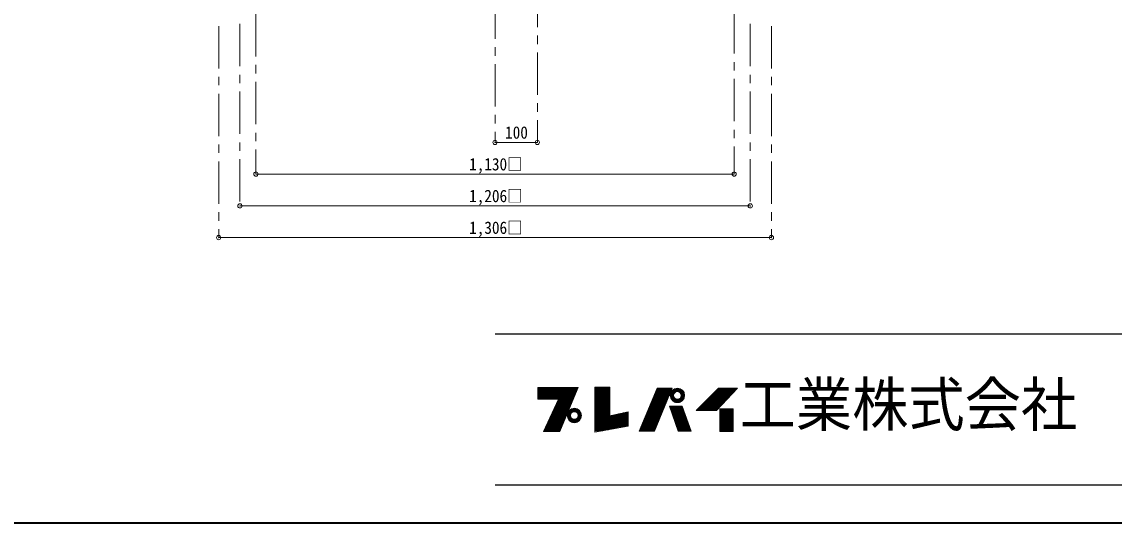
# Model space of a CAD drawing. Units: millimetres at full size, sheet at 1:20; details may follow other scales. Extents: x -4246 to 3854, y -2700 to 2920.
# Drawn here: x -1314 to 1267, y -2700 to -1515 of the extents above; entities that cross this region are included whole.
import ezdxf
from ezdxf.enums import TextEntityAlignment as Align

# ---------------------------------------------------------------- set-up
doc = ezdxf.new("R2010")
doc.units = ezdxf.units.MM
doc.header["$LTSCALE"] = 20
doc.header["$PDMODE"] = 32
doc.header["$PDSIZE"] = 10
doc.linetypes.add('CHAIN1', pattern=[8, 5, -1, 1, -1])
doc.layers.add('0-0', color=7, linetype='Continuous', lineweight=9)
doc.styles.add('ＭＳ ゴシック', font='')
doc.styles.get('ＭＳ ゴシック').set_extended_font_data('MS Gothic')

msp = doc.modelspace()

# ---------------------------------------------------------------- linework, layer by layer
at = {"layer": '0-0', "color": 4, "linetype": 'CHAIN1'}
for p, q in [((-195.6, 305.49), (-195.6, -1799.51)), ((-95.6, -1267.01), (-95.6, -1799.51)), ((-760.6, -1496.51), (-760.6, -1874.51)), ((369.4, -1489.51), (369.4, -1874.51)), ((-798.6, -1519.51), (-798.6, -1949.51)), ((407.4, -1519.51), (407.4, -1949.51)), ((-848.6, -1524.51), (-848.6, -2024.51)), ((457.4, -1524.51), (457.4, -2024.51))]:
    msp.add_line(p, q, dxfattribs=at)
at = {"layer": '0-0', "color": 4}
for p, q in [((-95.6, -1799.51), (-195.6, -1799.51)), ((-760.6, -1874.51), (369.4, -1874.51)), ((-798.6, -1949.51), (407.4, -1949.51)), ((-848.6, -2024.51), (457.4, -2024.51))]:
    msp.add_line(p, q, dxfattribs=at)
at = {"layer": '0-0', "color": 6, "lineweight": 25}
for p, q in [((-195.6, -2252.36), (3764.4, -2252.36)), ((3764.4, -2609.51), (-195.6, -2609.51))]:
    msp.add_line(p, q, dxfattribs=at)
at = {"layer": '0-0', "lineweight": 18}
for p, q in [((-94.75, -2379.91), (0.07, -2379.91)), ((-94.75, -2380.75), (-0.27, -2380.75)), ((-94.75, -2382.01), (-0.8, -2382.01)), ((-94.75, -2383.27), (-1.32, -2383.27)), ((-94.75, -2384.53), (-1.84, -2384.53)), ((-94.75, -2386.21), (-2.53, -2386.21)), ((-3.05, -2387.47), (-94.75, -2387.47)), ((-94.75, -2388.73), (-3.58, -2388.73)), ((-94.75, -2389.99), (-4.1, -2389.99)), ((-94.75, -2391.25), (-4.62, -2391.25)), ((-94.75, -2392.51), (-5.14, -2392.51)), ((-94.75, -2393.35), (-5.49, -2393.35)), ((-94.75, -2395.03), (-6.18, -2395.03)), ((-94.75, -2396.29), (-6.7, -2396.29)), ((-94.75, -2397.55), (-7.22, -2397.55)), ((-94.75, -2398.81), (-7.74, -2398.81)), ((-94.75, -2400.07), (-8.27, -2400.07)), ((-42.67, -2483.23), (0.59, -2378.65)), ((40.49, -2378.23), (40.49, -2484.49)), ((75.35, -2378.23), (40.49, -2378.23)), ((40.49, -2379.91), (75.35, -2379.91)), ((40.49, -2380.75), (75.35, -2380.75)), ((40.49, -2382.01), (75.35, -2382.01)), ((40.49, -2383.27), (75.35, -2383.27)), ((40.49, -2384.53), (75.35, -2384.53)), ((40.49, -2386.21), (75.35, -2386.21)), ((40.49, -2387.47), (75.35, -2387.47)), ((40.49, -2388.73), (75.35, -2388.73)), ((40.49, -2389.99), (75.35, -2389.99)), ((40.49, -2391.25), (75.35, -2391.25)), ((40.49, -2392.51), (75.35, -2392.51)), ((40.49, -2393.35), (75.35, -2393.35)), ((40.49, -2395.03), (75.35, -2395.03)), ((40.49, -2396.29), (75.35, -2396.29)), ((40.49, -2397.55), (75.35, -2397.55)), ((40.49, -2398.81), (75.35, -2398.81)), ((40.49, -2400.07), (75.35, -2400.07)), ((187.07, -2380.33), (145.07, -2482.39)), ((178.95, -2400.07), (214.99, -2400.07)), ((179.51, -2398.81), (215.51, -2398.81)), ((179.99, -2397.55), (216.04, -2397.55)), ((180.51, -2396.29), (216.56, -2396.29)), ((180.77, -2482.39), (223.19, -2380.33)), ((181.03, -2395.03), (217.08, -2395.03)), ((181.72, -2393.35), (217.78, -2393.35)), ((182.06, -2392.51), (218.13, -2392.51)), ((182.58, -2391.25), (218.66, -2391.25)), ((183.1, -2389.99), (219.18, -2389.99)), ((183.62, -2388.73), (219.7, -2388.73)), ((184.14, -2387.47), (220.23, -2387.47)), ((184.65, -2386.21), (220.75, -2386.21)), ((185.35, -2384.53), (221.45, -2384.53)), ((185.86, -2383.27), (221.93, -2383.27)), ((186.38, -2382.01), (222.5, -2382.01)), ((187.07, -2380.33), (223.19, -2380.33)), ((218.37, -2397.55), (226.37, -2397.55)), ((218.46, -2395.87), (226.53, -2395.87)), ((218.5, -2399.65), (226.62, -2399.65)), ((218.8, -2393.77), (227.21, -2393.77)), ((219.59, -2391.25), (228.95, -2391.25)), ((220.36, -2389.57), (231.21, -2389.57)), ((221.69, -2387.47), (249.06, -2387.47)), ((223.1, -2385.79), (247.65, -2385.79)), ((225.53, -2383.69), (245.22, -2383.69)), ((228.48, -2382.01), (242.27, -2382.01)), ((250.39, -2389.57), (239.54, -2389.57)), ((251.16, -2391.25), (241.8, -2391.25)), ((251.95, -2393.77), (243.54, -2393.77)), ((252.24, -2399.65), (244.13, -2399.65)), ((252.29, -2395.87), (244.22, -2395.87)), ((244.37, -2397.55), (252.37, -2397.55)), ((312.65, -2400.07), (358.58, -2400.07)), ((313.91, -2398.81), (359.75, -2398.81)), ((315.17, -2397.55), (360.92, -2397.55)), ((316.43, -2396.29), (362.21, -2396.29)), ((317.69, -2395.03), (363.26, -2395.03)), ((319.37, -2393.35), (364.82, -2393.35)), ((320.21, -2392.51), (365.6, -2392.51)), ((321.47, -2391.25), (366.77, -2391.25)), ((322.73, -2389.99), (367.94, -2389.99)), ((323.99, -2388.73), (369.11, -2388.73)), ((325.25, -2387.47), (370.28, -2387.47)), ((326.51, -2386.21), (371.45, -2386.21)), ((327.77, -2433.25), (376.91, -2380.33)), ((328.19, -2384.53), (373.01, -2384.53)), ((329.45, -2383.27), (374.18, -2383.27)), ((330.71, -2382.01), (375.35, -2382.01)), ((-94.75, -2401.33), (-8.79, -2401.33)), ((-94.75, -2402.59), (-9.31, -2402.59)), ((-94.75, -2403.85), (-9.83, -2403.85)), ((-94.75, -2405.11), (-10.35, -2405.11)), ((-46.03, -2406.79), (-94.75, -2406.79)), ((-81.31, -2483.23), (-46.03, -2406.79)), ((-18.69, -2425.27), (-54.55, -2425.27)), ((-53.59, -2423.17), (-17.82, -2423.17)), ((-17.13, -2421.49), (-52.81, -2421.49)), ((-16.43, -2419.81), (-51.91, -2419.81)), ((-51.07, -2417.71), (-15.56, -2417.71)), ((-14.87, -2416.03), (-50.29, -2416.03)), ((-14, -2413.93), (-49.32, -2413.93)), ((-13.48, -2412.67), (-48.74, -2412.67)), ((-12.78, -2410.99), (-47.96, -2410.99)), ((-12.26, -2409.73), (-47.38, -2409.73)), ((-11.57, -2408.05), (-46.61, -2408.05)), ((-11.05, -2406.79), (-46.03, -2406.79)), ((40.49, -2401.33), (75.35, -2401.33)), ((40.49, -2402.59), (75.35, -2402.59)), ((40.49, -2403.85), (75.35, -2403.85)), ((40.49, -2405.11), (75.35, -2405.11)), ((40.49, -2406.79), (75.35, -2406.79)), ((40.49, -2408.05), (75.35, -2408.05)), ((40.49, -2409.73), (75.35, -2409.73)), ((40.49, -2410.99), (75.35, -2410.99)), ((40.49, -2412.67), (75.35, -2412.67)), ((40.49, -2413.93), (75.35, -2413.93)), ((40.49, -2416.03), (75.35, -2416.03)), ((40.49, -2417.71), (75.35, -2417.71)), ((40.49, -2419.81), (75.35, -2419.81)), ((40.49, -2421.49), (75.35, -2421.49)), ((40.49, -2423.17), (75.35, -2423.17)), ((40.49, -2425.27), (75.35, -2425.27)), ((168.59, -2425.27), (204.52, -2425.27)), ((169.43, -2423.17), (205.39, -2423.17)), ((170.14, -2421.49), (206.09, -2421.49)), ((170.83, -2419.81), (206.79, -2419.81)), ((171.69, -2417.71), (207.66, -2417.71)), ((172.38, -2416.03), (208.36, -2416.03)), ((173.25, -2413.93), (209.23, -2413.93)), ((173.77, -2412.67), (209.75, -2412.67)), ((174.46, -2410.99), (210.45, -2410.99)), ((174.98, -2409.73), (210.97, -2409.73)), ((175.67, -2408.05), (211.67, -2408.05)), ((176.19, -2406.79), (212.2, -2406.79)), ((176.88, -2405.11), (212.9, -2405.11)), ((177.4, -2403.85), (213.42, -2403.85)), ((177.91, -2402.59), (213.94, -2402.59)), ((178.43, -2401.33), (214.47, -2401.33)), ((217.04, -2423.17), (246.45, -2423.17)), ((217.77, -2425.27), (247.22, -2425.27)), ((218.9, -2401.75), (227.41, -2401.75)), ((219.59, -2403.85), (228.95, -2403.85)), ((220.59, -2405.95), (232.14, -2405.95)), ((222, -2408.05), (248.74, -2408.05)), ((223.52, -2409.73), (247.23, -2409.73)), ((226.84, -2412.25), (243.91, -2412.25)), ((230.83, -2413.93), (239.92, -2413.93)), ((250.15, -2405.95), (238.61, -2405.95)), ((251.16, -2403.85), (241.8, -2403.85)), ((251.85, -2401.75), (243.33, -2401.75)), ((268.13, -2481.97), (246.29, -2422.75)), ((287.45, -2425.27), (335.18, -2425.27)), ((289.55, -2423.17), (337.13, -2423.17)), ((291.23, -2421.49), (338.69, -2421.49)), ((292.91, -2419.81), (340.25, -2419.81)), ((295.01, -2417.71), (342.2, -2417.71)), ((296.69, -2416.03), (343.76, -2416.03)), ((298.79, -2413.93), (345.71, -2413.93)), ((300.05, -2412.67), (346.88, -2412.67)), ((301.73, -2410.99), (348.44, -2410.99)), ((302.99, -2409.73), (349.61, -2409.73)), ((304.67, -2408.05), (351.17, -2408.05)), ((305.93, -2406.79), (352.34, -2406.79)), ((307.61, -2405.11), (353.9, -2405.11)), ((308.87, -2403.85), (355.07, -2403.85)), ((310.13, -2402.59), (356.24, -2402.59)), ((311.39, -2401.33), (357.41, -2401.33)), ((-29.46, -2451.31), (-66.57, -2451.31)), ((-28.42, -2448.79), (-65.35, -2448.79)), ((-27.72, -2447.11), (-64.63, -2447.11)), ((-26.86, -2445.01), (-63.67, -2445.01)), ((-62.89, -2443.33), (-26.16, -2443.33)), ((-25.29, -2441.23), (-61.92, -2441.23)), ((-24.25, -2438.71), (-60.76, -2438.71)), ((-23.38, -2436.61), (-59.79, -2436.61)), ((-22.69, -2434.93), (-59.01, -2434.93)), ((-21.82, -2432.83), (-58.04, -2432.83)), ((-57.27, -2431.15), (-21.12, -2431.15)), ((-20.25, -2429.05), (-56.3, -2429.05)), ((-19.38, -2426.95), (-55.33, -2426.95)), ((-25.23, -2445.01), (-17.23, -2445.01)), ((-25.14, -2443.33), (-17.07, -2443.33)), ((-25.1, -2447.11), (-16.98, -2447.11)), ((-24.8, -2441.23), (-16.39, -2441.23)), ((-24.8, -2448.79), (-16.39, -2448.79)), ((-24.01, -2438.71), (-14.65, -2438.71)), ((-24.01, -2451.31), (-14.65, -2451.31)), ((-23.01, -2436.61), (-11.46, -2436.61)), ((-21.91, -2434.93), (5.46, -2434.93)), ((-20.08, -2432.83), (3.63, -2432.83)), ((-18.07, -2431.15), (1.62, -2431.15)), ((-14.08, -2429.05), (-2.37, -2429.05)), ((6.55, -2436.61), (-4.99, -2436.61)), ((7.56, -2438.71), (-1.8, -2438.71)), ((7.56, -2451.31), (-1.8, -2451.31)), ((8.35, -2441.23), (-0.06, -2441.23)), ((8.35, -2448.79), (-0.06, -2448.79)), ((8.64, -2447.11), (0.53, -2447.11)), ((8.69, -2443.33), (0.62, -2443.33)), ((0.77, -2445.01), (8.77, -2445.01)), ((40.49, -2426.95), (75.35, -2426.95)), ((40.49, -2429.05), (75.35, -2429.05)), ((40.49, -2431.15), (75.35, -2431.15)), ((40.49, -2432.83), (75.35, -2432.83)), ((40.49, -2434.93), (75.35, -2434.93)), ((40.49, -2436.61), (75.35, -2436.61)), ((40.49, -2438.71), (75.35, -2438.71)), ((40.49, -2441.23), (75.35, -2441.23)), ((40.49, -2443.33), (75.35, -2443.33)), ((40.49, -2445.01), (75.35, -2445.01)), ((40.49, -2447.11), (118.61, -2447.11)), ((40.49, -2448.79), (118.61, -2448.79)), ((40.49, -2451.31), (118.61, -2451.31)), ((118.61, -2445.01), (79.12, -2445.01)), ((118.61, -2443.33), (86.64, -2443.33)), ((118.61, -2441.23), (96.04, -2441.23)), ((118.61, -2438.71), (107.33, -2438.71)), ((157.86, -2451.31), (193.69, -2451.31)), ((158.9, -2448.79), (194.74, -2448.79)), ((159.59, -2447.11), (195.44, -2447.11)), ((160.46, -2445.01), (196.31, -2445.01)), ((161.15, -2443.33), (197.01, -2443.33)), ((162.01, -2441.23), (197.88, -2441.23)), ((163.05, -2438.71), (198.93, -2438.71)), ((163.91, -2436.61), (199.8, -2436.61)), ((164.61, -2434.93), (200.5, -2434.93)), ((165.47, -2432.83), (201.37, -2432.83)), ((166.16, -2431.15), (202.07, -2431.15)), ((167.03, -2429.05), (202.94, -2429.05)), ((167.89, -2426.95), (203.82, -2426.95)), ((218.35, -2426.95), (247.84, -2426.95)), ((219.08, -2429.05), (248.62, -2429.05)), ((219.81, -2431.15), (249.39, -2431.15)), ((220.4, -2432.83), (250.01, -2432.83)), ((221.13, -2434.93), (250.79, -2434.93)), ((221.71, -2436.61), (251.41, -2436.61)), ((222.44, -2438.71), (252.18, -2438.71)), ((223.32, -2441.23), (253.11, -2441.23)), ((224.05, -2443.33), (253.88, -2443.33)), ((224.63, -2445.01), (254.5, -2445.01)), ((225.36, -2447.11), (255.28, -2447.11)), ((225.94, -2448.79), (255.9, -2448.79)), ((226.82, -2451.31), (256.83, -2451.31)), ((279.47, -2433.25), (327.77, -2433.25)), ((281.57, -2431.15), (329.72, -2431.15)), ((283.67, -2429.05), (331.67, -2429.05)), ((285.77, -2426.95), (333.62, -2426.95)), ((335.33, -2431.15), (367.25, -2431.15)), ((335.33, -2432.83), (367.25, -2432.83)), ((335.33, -2434.93), (367.25, -2434.93)), ((335.33, -2436.61), (367.25, -2436.61)), ((335.33, -2438.71), (367.25, -2438.71)), ((335.33, -2441.23), (367.25, -2441.23)), ((335.33, -2443.33), (367.25, -2443.33)), ((335.33, -2445.01), (367.25, -2445.01)), ((335.33, -2447.11), (367.25, -2447.11)), ((335.33, -2448.79), (367.25, -2448.79)), ((335.33, -2451.31), (367.25, -2451.31)), ((-39.89, -2476.51), (-78.2, -2476.51)), ((-39.02, -2474.41), (-77.23, -2474.41)), ((-37.97, -2471.89), (-76.07, -2471.89)), ((-37.11, -2469.79), (-75.1, -2469.79)), ((-36.06, -2467.27), (-73.94, -2467.27)), ((-35.37, -2465.59), (-73.16, -2465.59)), ((-34.5, -2463.49), (-72.19, -2463.49)), ((-33.63, -2461.39), (-71.23, -2461.39)), ((-32.76, -2459.29), (-70.26, -2459.29)), ((-31.89, -2457.19), (-69.29, -2457.19)), ((-31.2, -2455.51), (-68.51, -2455.51)), ((-30.33, -2453.41), (-67.54, -2453.41)), ((-23.01, -2453.41), (-11.46, -2453.41)), ((-21.6, -2455.51), (5.14, -2455.51)), ((-20.08, -2457.19), (3.63, -2457.19)), ((-17.45, -2459.29), (1, -2459.29)), ((-12.77, -2461.39), (-3.68, -2461.39)), ((6.55, -2453.41), (-4.99, -2453.41)), ((40.49, -2453.41), (118.61, -2453.41)), ((40.49, -2455.51), (118.61, -2455.51)), ((40.49, -2457.19), (118.61, -2457.19)), ((40.49, -2459.29), (118.61, -2459.29)), ((40.49, -2461.39), (118.61, -2461.39)), ((40.49, -2463.49), (118.61, -2463.49)), ((40.49, -2465.59), (118.61, -2465.59)), ((40.49, -2467.27), (118.61, -2467.27)), ((40.49, -2469.79), (118.61, -2469.79)), ((40.49, -2471.89), (109.42, -2471.89)), ((40.49, -2474.41), (95.64, -2474.41)), ((40.49, -2476.51), (84.15, -2476.51)), ((147.49, -2476.51), (183.22, -2476.51)), ((148.36, -2474.41), (184.09, -2474.41)), ((149.4, -2471.89), (185.14, -2471.89)), ((150.26, -2469.79), (186.01, -2469.79)), ((151.3, -2467.27), (187.06, -2467.27)), ((151.99, -2465.59), (187.76, -2465.59)), ((152.85, -2463.49), (188.63, -2463.49)), ((153.72, -2461.39), (189.5, -2461.39)), ((154.58, -2459.29), (190.38, -2459.29)), ((155.44, -2457.19), (191.25, -2457.19)), ((156.14, -2455.51), (191.95, -2455.51)), ((157, -2453.41), (192.82, -2453.41)), ((227.55, -2453.41), (257.6, -2453.41)), ((228.23, -2455.51), (258.38, -2455.51)), ((228.86, -2457.19), (259, -2457.19)), ((229.59, -2459.29), (259.77, -2459.29)), ((230.32, -2461.39), (260.54, -2461.39)), ((231.05, -2463.49), (261.32, -2463.49)), ((231.78, -2465.59), (262.09, -2465.59)), ((232.37, -2467.27), (262.71, -2467.27)), ((233.24, -2469.79), (263.64, -2469.79)), ((234.11, -2471.89), (264.42, -2471.89)), ((234.85, -2474.41), (265.35, -2474.41)), ((235.58, -2476.51), (266.12, -2476.51)), ((335.33, -2453.41), (367.25, -2453.41)), ((335.33, -2455.51), (367.25, -2455.51)), ((335.33, -2457.19), (367.25, -2457.19)), ((335.33, -2459.29), (367.25, -2459.29)), ((335.33, -2461.39), (367.25, -2461.39)), ((335.33, -2463.49), (367.25, -2463.49)), ((335.33, -2465.59), (367.25, -2465.59)), ((335.33, -2467.27), (367.25, -2467.27)), ((335.33, -2469.79), (367.25, -2469.79)), ((335.33, -2471.89), (367.25, -2471.89)), ((335.33, -2474.41), (367.25, -2474.41)), ((335.33, -2476.51), (367.25, -2476.51)), ((-81.31, -2483.23), (-42.67, -2483.23)), ((-41.8, -2481.13), (-80.34, -2481.13)), ((-40.75, -2478.61), (-79.17, -2478.61)), ((40.49, -2478.61), (72.66, -2478.61)), ((40.49, -2481.13), (58.88, -2481.13)), ((180.77, -2482.39), (145.07, -2482.39)), ((145.59, -2481.13), (181.3, -2481.13)), ((146.63, -2478.61), (182.35, -2478.61)), ((236.31, -2478.61), (266.9, -2478.61)), ((237.18, -2481.13), (267.82, -2481.13)), ((237.47, -2481.97), (268.13, -2481.97)), ((335.33, -2478.61), (367.25, -2478.61)), ((335.33, -2481.13), (367.25, -2481.13))]:
    msp.add_line(p, q, dxfattribs=at)
at = {"layer": '0-0', "color": 1, "lineweight": 40}
msp.add_line((3854.4, -2699.51), (-4245.6, -2699.51), dxfattribs=at)
at = {"layer": '0-0', "lineweight": 18}
for points in [[(-94.75, -2406.79), (-94.75, -2378.65), (0.59, -2378.65)], [(40.49, -2484.49), (118.61, -2470.21), (118.61, -2436.19), (75.35, -2445.85), (75.35, -2378.23)], [(279.47, -2433.25), (332.39, -2380.33), (376.91, -2380.33)], [(237.47, -2481.97), (216.89, -2422.75), (246.29, -2422.75)]]:
    msp.add_lwpolyline(points, dxfattribs=at)
msp.add_lwpolyline([(335.33, -2429.05), (335.33, -2483.23), (367.25, -2483.23), (367.25, -2429.05)], close=True, dxfattribs=at)
for centre, radius in [((235.37, -2397.55), 17), ((235.37, -2397.55), 9), ((-8.23, -2445.01), 17), ((-8.23, -2445.01), 9)]:
    msp.add_circle(centre, radius, dxfattribs=at)
at = {"layer": '0-0', "color": 1}
for p in [(-195.6, -1799.51), (-95.6, -1799.51), (-760.6, -1874.51), (369.4, -1874.51), (-798.6, -1949.51), (407.4, -1949.51), (-848.6, -2024.51), (457.4, -2024.51)]:
    msp.add_point(p, dxfattribs=at)

# ---------------------------------------------------------------- texts
at = {"layer": '0-0', "style": 'ＭＳ ゴシック'}
for s, height, width, p in [('100', 29.33, 0.9, (-171.85, -1799.51)), ('1,130□', 29.33, 0.9, (-256.85, -1874.51)), ('1,206□', 29.33, 0.9, (-256.85, -1949.51)), ('1,306□', 29.33, 0.9, (-256.85, -2024.51)), ('工業株式会社', 102.6, 0.95, (382.25, -2500.94))]:
    msp.add_text(s, height=height, dxfattribs=dict(at, width=width)).set_placement(p, align=Align.BOTTOM_LEFT)

doc.saveas('drawing.dxf')
